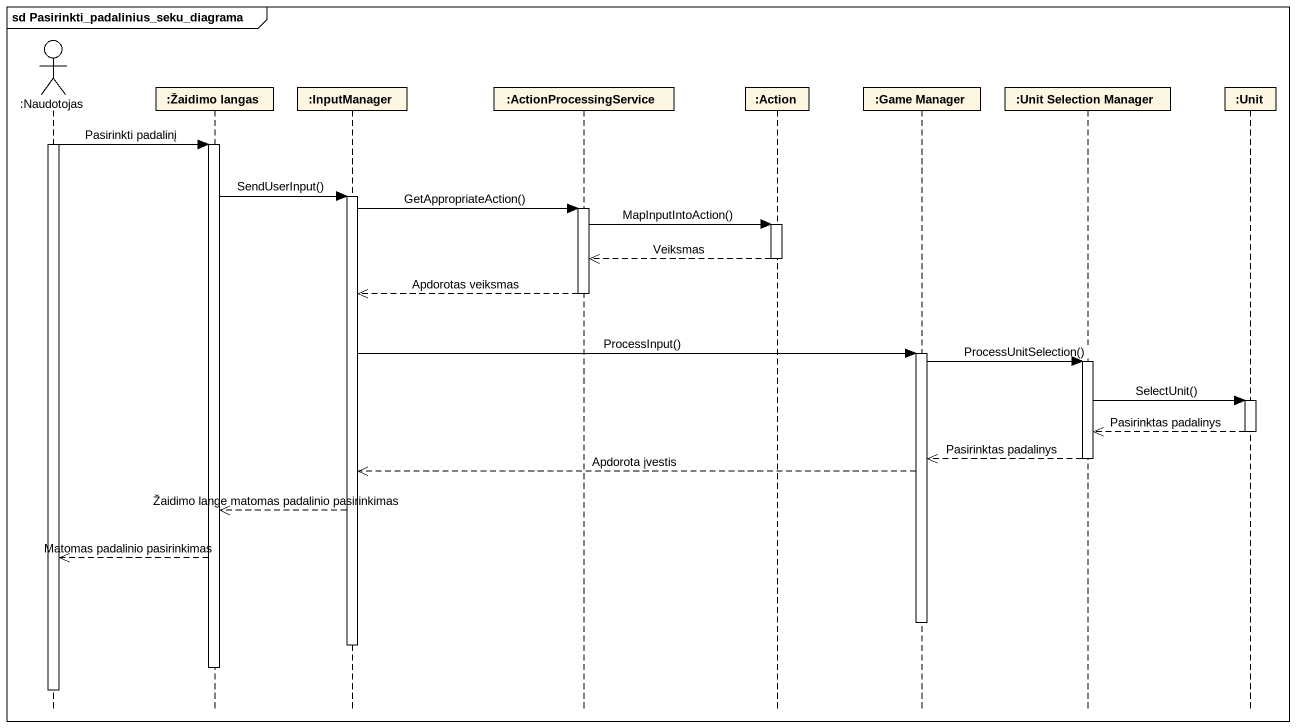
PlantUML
@startuml
mainframe sd Pasirinkti_padalinius_seku_diagrama
hide footbox
actor ":Naudotojas" as Naudotojas
participant ":Žaidimo langas" as Žaidimo_langas
participant ":InputManager" as InputManager
participant ":ActionProcessingService" as ActionProcessingService
participant ":Action" as Action_
participant ":Game Manager" as Game_Manager
participant ":Unit Selection Manager" as Unit_Selection_Manager
participant ":Unit" as Unit

activate Naudotojas
Naudotojas -> Žaidimo_langas : Pasirinkti padalinį
activate Žaidimo_langas
Žaidimo_langas -> InputManager : SendUserInput()
activate InputManager
InputManager -> ActionProcessingService : GetAppropriateAction()
activate ActionProcessingService
ActionProcessingService -> Action_ : MapInputIntoAction()
activate Action_
Action_ -->> ActionProcessingService : Veiksmas
deactivate Action_
ActionProcessingService -->> InputManager : Apdorotas veiksmas
deactivate ActionProcessingService
InputManager -> Game_Manager : ProcessInput()
activate Game_Manager
Game_Manager -> Unit_Selection_Manager : ProcessUnitSelection()
activate Unit_Selection_Manager
Unit_Selection_Manager -> Unit : SelectUnit()
activate Unit
Unit -->> Unit_Selection_Manager : Pasirinktas padalinys
deactivate Unit
Unit_Selection_Manager -->> Game_Manager : Pasirinktas padalinys
deactivate Unit_Selection_Manager
Game_Manager -->> InputManager : Apdorota įvestis
InputManager -->> Žaidimo_langas : Žaidimo lange matomas padalinio pasirinkimas
Žaidimo_langas -->> Naudotojas : Matomas padalinio pasirinkimas
deactivate Game_Manager
deactivate InputManager
deactivate Žaidimo_langas
deactivate Naudotojas
@enduml
